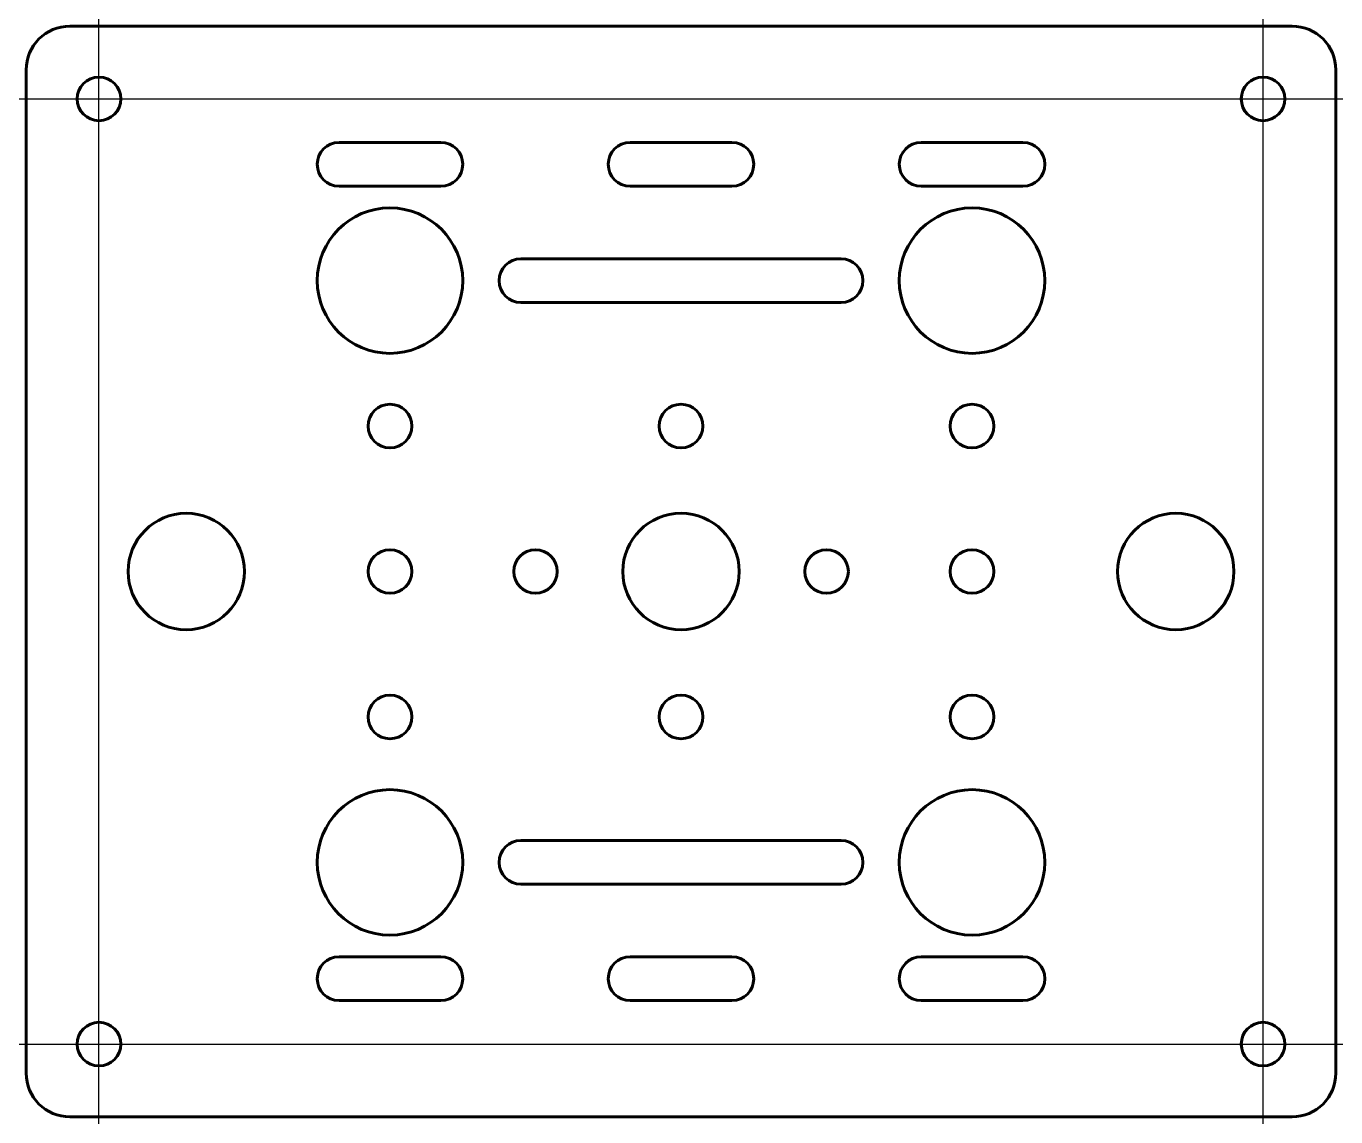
# Model space of a CAD drawing. Header units: millimetres. Extents: x 617.9 to 707.9, y 228.9 to 303.9.
import ezdxf

# ---------------------------------------------------------------- set-up
doc = ezdxf.new("R2010")
doc.units = ezdxf.units.MM
doc.linetypes.add('K5LT_BASIC', pattern=[0])

# ---------------------------------------------------------------- blocks, each defined once
blk = doc.blocks.new('U0')
at = {"color": 150, "linetype": 'K5LT_BASIC', "lineweight": 60, "true_color": 0x0080ff}
for p, q in [((639.426, 295.864), (646.426, 295.864)), ((639.426, 292.864), (646.426, 292.864))]:
    blk.add_line(p, q, dxfattribs=at)
for centre, start, end in [((639.426, 294.364), 90, 270), ((646.426, 294.364), 270, 90)]:
    blk.add_arc(centre, 1.5, start, end, dxfattribs=at)
blk = doc.blocks.new('U1')
at = {"color": 150, "linetype": 'K5LT_BASIC', "lineweight": 60, "true_color": 0x0080ff}
for p, q in [((659.426, 295.864), (666.426, 295.864)), ((659.426, 292.864), (666.426, 292.864))]:
    blk.add_line(p, q, dxfattribs=at)
for centre, start, end in [((659.426, 294.364), 90, 270), ((666.426, 294.364), 270, 90)]:
    blk.add_arc(centre, 1.5, start, end, dxfattribs=at)
blk = doc.blocks.new('U2')
at = {"color": 150, "linetype": 'K5LT_BASIC', "lineweight": 60, "true_color": 0x0080ff}
for p, q in [((679.426, 295.864), (686.426, 295.864)), ((679.426, 292.864), (686.426, 292.864))]:
    blk.add_line(p, q, dxfattribs=at)
for centre, start, end in [((679.426, 294.364), 90, 270), ((686.426, 294.364), 270, 90)]:
    blk.add_arc(centre, 1.5, start, end, dxfattribs=at)
blk = doc.blocks.new('U3')
at = {"color": 150, "linetype": 'K5LT_BASIC', "lineweight": 60, "true_color": 0x0080ff}
for p, q in [((659.426, 239.864), (666.426, 239.864)), ((659.426, 236.864), (666.426, 236.864))]:
    blk.add_line(p, q, dxfattribs=at)
for centre, start, end in [((659.426, 238.364), 90, 270), ((666.426, 238.364), 270, 90)]:
    blk.add_arc(centre, 1.5, start, end, dxfattribs=at)
blk = doc.blocks.new('U4')
at = {"color": 150, "linetype": 'K5LT_BASIC', "lineweight": 60, "true_color": 0x0080ff}
for p, q in [((639.426, 239.864), (646.426, 239.864)), ((639.426, 236.864), (646.426, 236.864))]:
    blk.add_line(p, q, dxfattribs=at)
for centre, start, end in [((639.426, 238.364), 90, 270), ((646.426, 238.364), 270, 90)]:
    blk.add_arc(centre, 1.5, start, end, dxfattribs=at)
blk = doc.blocks.new('U5')
at = {"color": 150, "linetype": 'K5LT_BASIC', "lineweight": 60, "true_color": 0x0080ff}
for p, q in [((679.426, 239.864), (686.426, 239.864)), ((679.426, 236.864), (686.426, 236.864))]:
    blk.add_line(p, q, dxfattribs=at)
for centre, start, end in [((679.426, 238.364), 90, 270), ((686.426, 238.364), 270, 90)]:
    blk.add_arc(centre, 1.5, start, end, dxfattribs=at)
blk = doc.blocks.new('U6')
at = {"color": 150, "linetype": 'K5LT_BASIC', "lineweight": 60, "true_color": 0x0080ff}
for p, q in [((651.926, 287.864), (673.926, 287.864)), ((651.926, 284.864), (673.926, 284.864))]:
    blk.add_line(p, q, dxfattribs=at)
for centre, start, end in [((651.926, 286.364), 90, 270), ((673.926, 286.364), 270, 90)]:
    blk.add_arc(centre, 1.5, start, end, dxfattribs=at)
blk = doc.blocks.new('U7')
at = {"color": 150, "linetype": 'K5LT_BASIC', "lineweight": 60, "true_color": 0x0080ff}
for p, q in [((651.926, 247.864), (673.926, 247.864)), ((651.926, 244.864), (673.926, 244.864))]:
    blk.add_line(p, q, dxfattribs=at)
for centre, start, end in [((651.926, 246.364), 90, 270), ((673.926, 246.364), 270, 90)]:
    blk.add_arc(centre, 1.5, start, end, dxfattribs=at)
blk = doc.blocks.new('U8')
at = {"color": 150, "linetype": 'K5LT_BASIC', "lineweight": 60, "true_color": 0x0080ff}
for p, q in [((704.926, 303.864), (620.926, 303.864)), ((617.926, 300.864), (617.926, 231.864)), ((707.926, 231.864), (707.926, 300.864)), ((620.926, 228.864), (704.926, 228.864))]:
    blk.add_line(p, q, dxfattribs=at)
for centre, start, end in [((620.926, 300.864), 90, 180), ((704.926, 300.864), 0, 90), ((620.926, 231.864), 180, 270), ((704.926, 231.864), 270, 0)]:
    blk.add_arc(centre, 3, start, end, dxfattribs=at)

msp = doc.modelspace()

# ---------------------------------------------------------------- linework, layer by layer
at = {"color": 232, "true_color": 0xc52b79}
for p, direction in [((622.926, 286.364), (0, 1)), ((702.926, 286.364), (0, 1)), ((622.926, 298.864), (1, 0)), ((622.926, 233.864), (1, 0))]:
    msp.add_xline(p, direction, dxfattribs=at)
at = {"color": 150, "linetype": 'K5LT_BASIC', "lineweight": 60, "true_color": 0x0080ff}
for centre, radius in [((622.926, 298.864), 1.5), ((702.926, 298.864), 1.5), ((642.926, 286.364), 5), ((682.926, 286.364), 5), ((642.926, 276.364), 1.5), ((662.926, 276.364), 1.5), ((682.926, 276.364), 1.5), ((628.926, 266.364), 4), ((662.926, 266.364), 4), ((696.926, 266.364), 4), ((642.926, 266.364), 1.5), ((652.926, 266.364), 1.5), ((672.926, 266.364), 1.5), ((682.926, 266.364), 1.5), ((642.926, 256.364), 1.5), ((662.926, 256.364), 1.5), ((682.926, 256.364), 1.5), ((642.926, 246.364), 5), ((682.926, 246.364), 5), ((622.926, 233.864), 1.5), ((702.926, 233.864), 1.5)]:
    msp.add_circle(centre, radius, dxfattribs=at)

# ---------------------------------------------------------------- block references
for name in ['U8', 'U0', 'U1', 'U2', 'U6', 'U7', 'U4', 'U3', 'U5']:
    msp.add_blockref(name, (0, 0))

doc.saveas('drawing.dxf')
